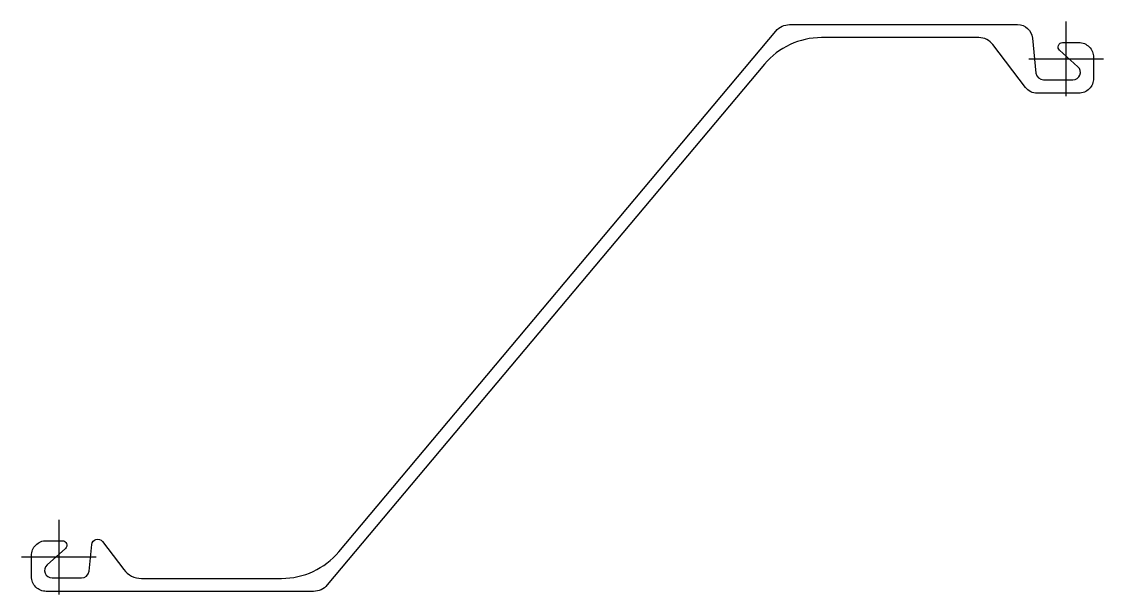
# Model space of a CAD drawing. Header units: millimetres. Extents: x -25 to 700, y -25 to 359.
import ezdxf

# ---------------------------------------------------------------- set-up
doc = ezdxf.new("R2010")
doc.units = ezdxf.units.MM
doc.header["$LTSCALE"] = 0.2

msp = doc.modelspace()

# ---------------------------------------------------------------- linework, layer by layer
at = {"flags": 128}
msp.add_lwpolyline([(642.54, 357, -0.385193), (652.49, 348), (654.85, 324.5, 0.385193), (659.82, 320), (679.63, 320, 0.687209), (682.97, 328.72), (670.7, 339.77, -0.687209), (672.71, 345), (683.47, 345, -0.414214), (693.47, 335), (693.47, 321, -0.414214), (683.47, 311), (655.72, 311, -0.234392), (647.76, 314.95), (626.01, 343.56, 0.234392), (616.46, 348.3), (511.11, 348.3, 0.221695), (472.81, 330.44), (179.83, -18.71, -0.221695), (170.64, -23), (-8.47, -23, -0.414214), (-18.47, -13), (-18.47, 1, -0.414214), (-8.47, 11), (2.28, 11, -0.687209), (4.29, 5.77), (-7.98, -5.28, 0.687209), (-4.64, -14), (15.18, -14, 0.385329), (20.15, -9.49), (21.94, 8.42, -0.68126), (29.11, 10.44), (43.4, -8.37, 0.234399), (55.35, -14.3), (149.26, -14.3, 0.221695), (187.56, 3.56), (480.53, 352.72, -0.221695), (489.73, 357)], format="xyb", close=True, dxfattribs=at)
at = {"layer": 'DEFPOINTS'}
for p, q in [((675, 309), (675, 359.01)), ((650, 334), (700, 334)), ((0, 25), (0, -25)), ((25, 0), (-25, 0))]:
    msp.add_line(p, q, dxfattribs=at)

doc.saveas('drawing.dxf')
